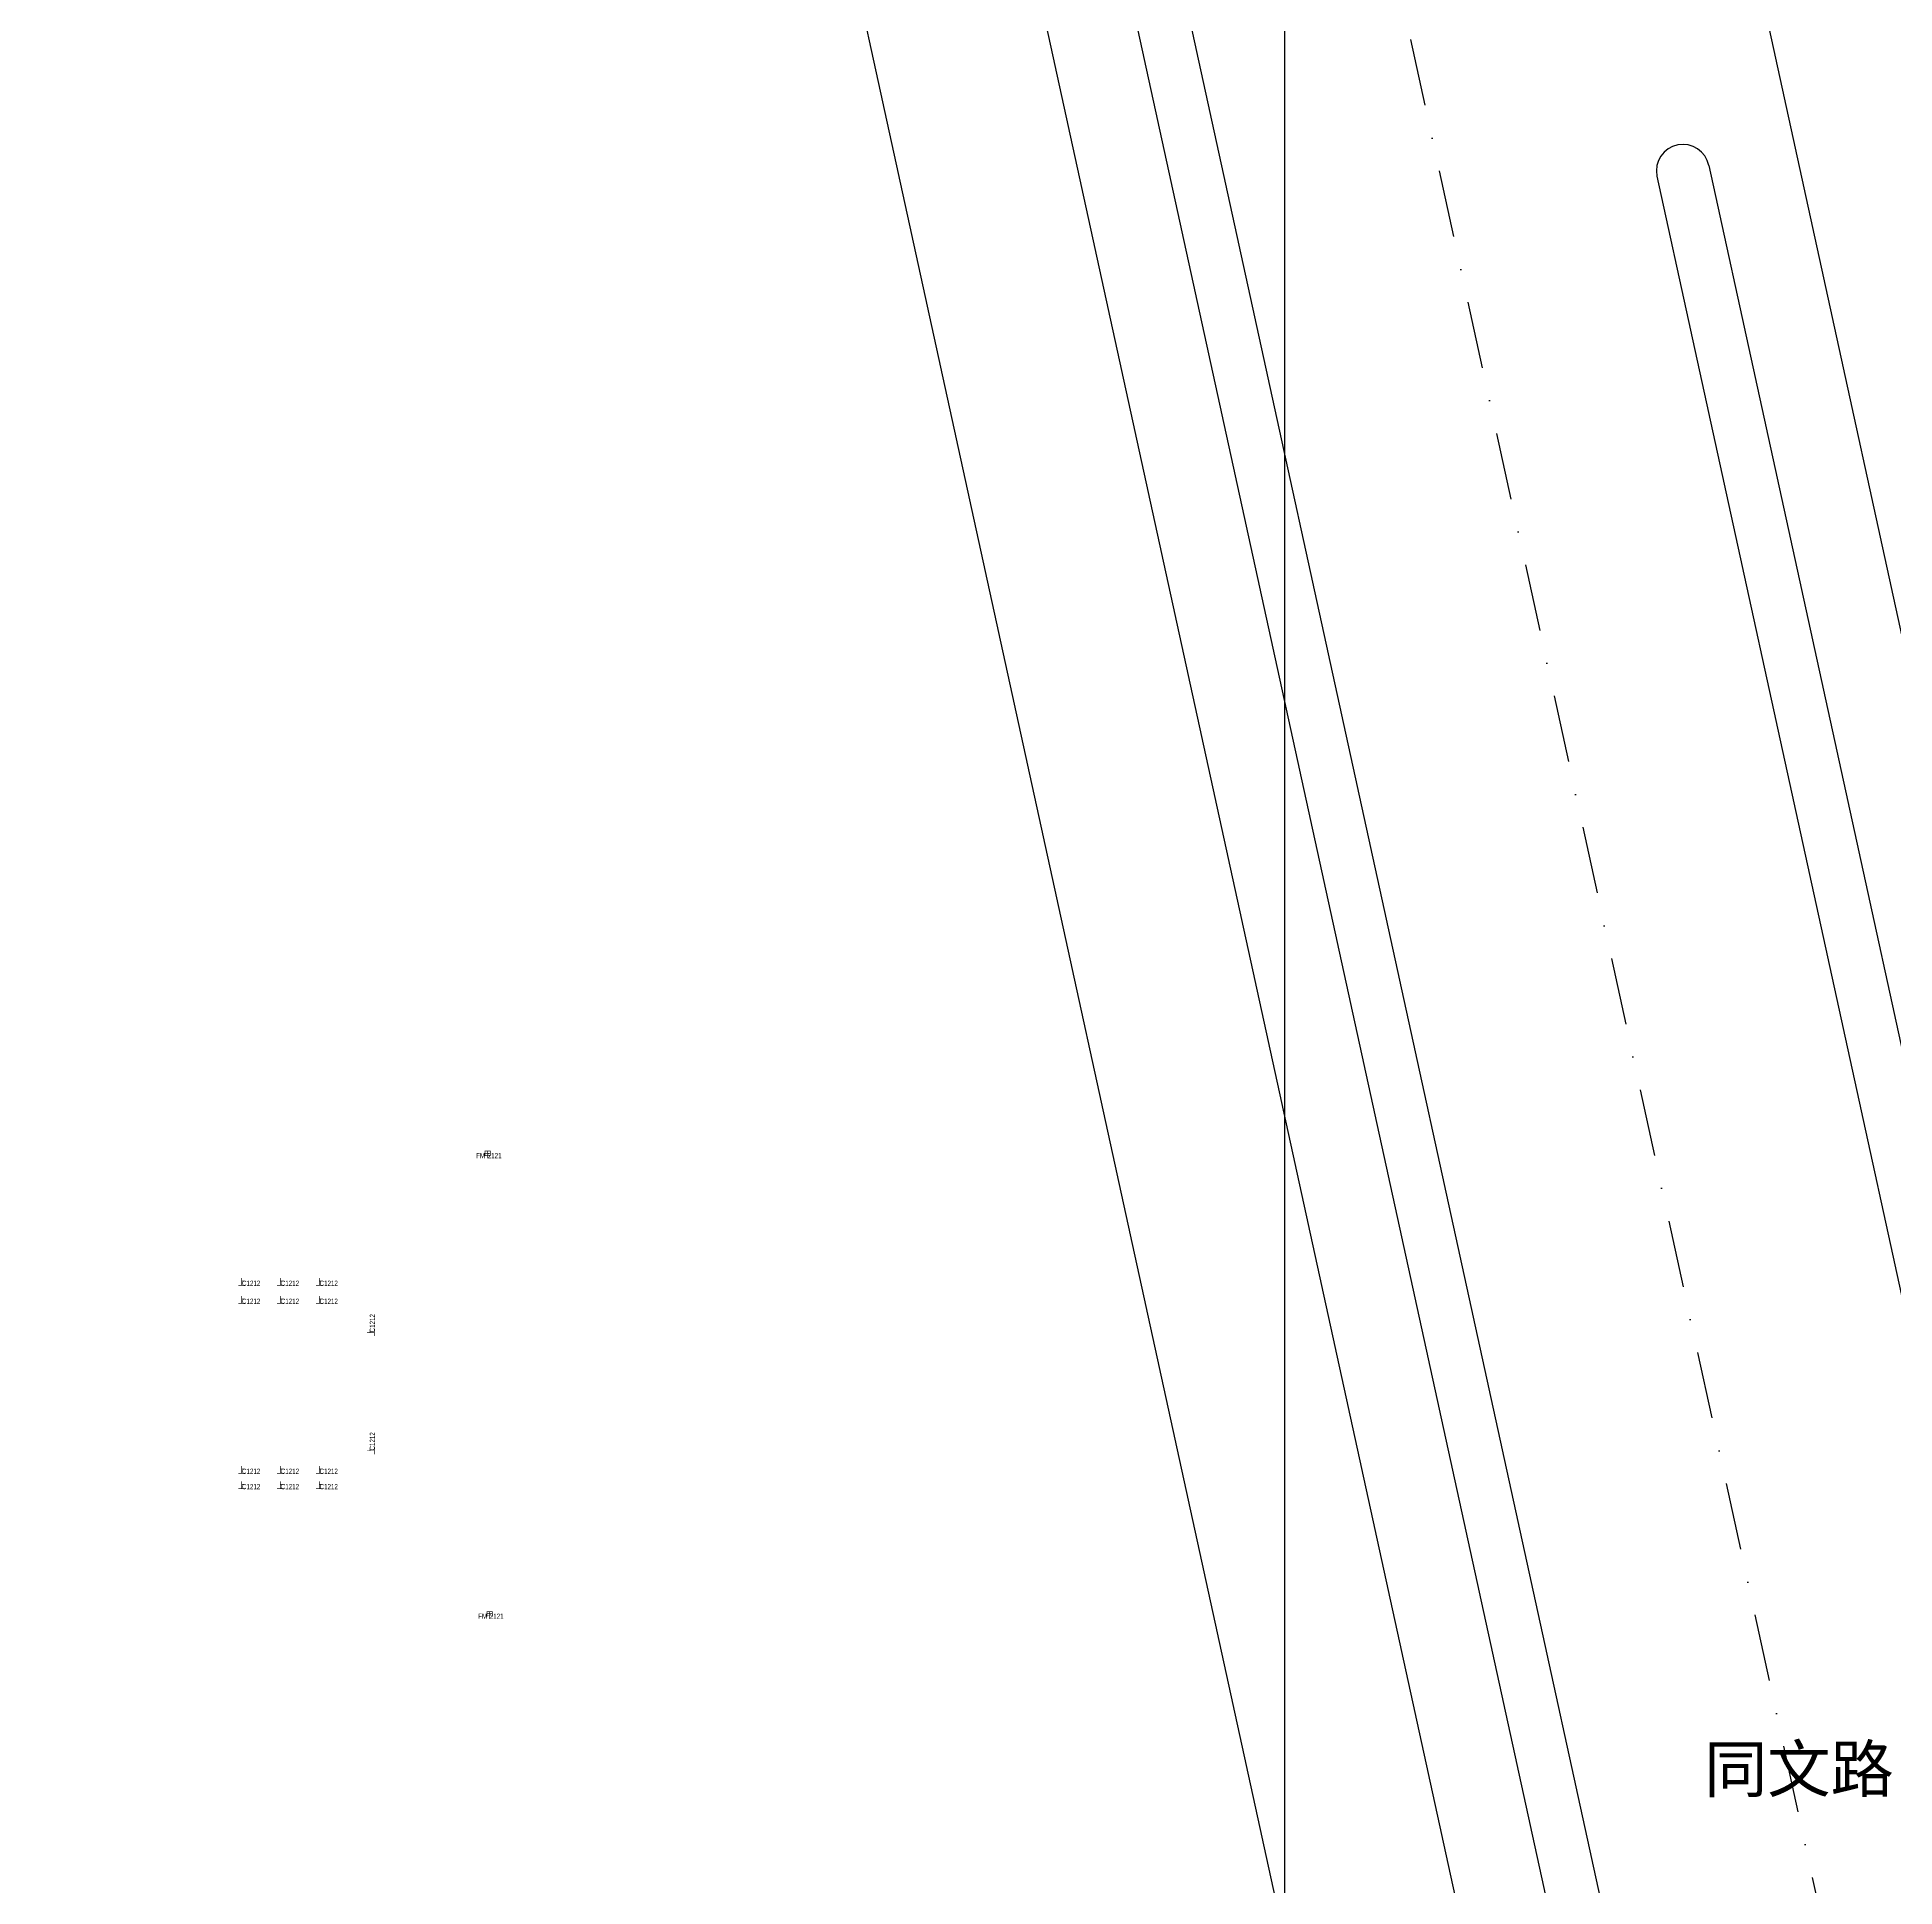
# Model space of a CAD drawing. Extents: x -24961 to 905641, y -154323 to 635957.
# Drawn here: x 184123 to 289493, y 298319 to 403211 of the extents above; entities that cross this region are included whole.
import ezdxf

# ---------------------------------------------------------------- set-up
doc = ezdxf.new("R2010")
doc.units = 0
doc.header["$LTSCALE"] = 1000
doc.header["$MEASUREMENT"] = 0
doc.linetypes.add('DASHDOT', pattern=[25.4, 12.7, -6.35, 0, -6.35])
for name, color, linetype in [('DOOR_FIRE_TEXT', 7, 'Continuous'), ('PUB_TEXT', 7, 'Continuous'), ('PUB_TITLE', 4, 'Continuous'), ('RD-侧石线', 162, 'Continuous'), ('Red Line$0$RD-红线', 7, 'Continuous'), ('Red Line$0$RD-绿线', 3, 'Continuous'), ('WINDOW_TEXT', 7, 'Continuous'), ('道路中心线', 1, 'DASHDOT')]:
    doc.layers.add(name, color=color, linetype=linetype)
doc.styles.add('_TCH_WINDOW', font='JZFZ_ENA', dxfattribs={"width": 0.7, "height": 3.5, "bigfont": 'JZFZ_CNB'})
doc.styles.add('黑体', font='simhei.ttf')

msp = doc.modelspace()

# ---------------------------------------------------------------- linework, layer by layer
at = {"layer": 'PUB_TITLE'}
msp.add_lwpolyline([(254869.9, 157138.3), (725718.5, 157138.5), (725718.4, 490177.8), (254869.8, 490177.6)], close=True, dxfattribs=at)
at = {"layer": 'RD-侧石线'}
msp.add_lwpolyline([(277415.7, 239017.3), (194359.5, 618956.6)], dxfattribs=at)
msp.add_lwpolyline([(665032.8, 359103.3), (662344, 376395.5), (654661.6, 425801.7, 0.37938081), (634221.5, 442717.3), (532158.7, 439257.5), (512669.9, 438596.9), (393867.5, 434569.7), (374379.2, 433909.1), (300468.2, 431403.7, 0.46838054), (281607.2, 407143.8), (299066.1, 327278.4), (305117.7, 299595.4), (320694.4, 228340.3, 0.35249367), (345117.6, 208679.3), (527055.3, 208679.4), (549551.4, 208679.4), (665072.5, 208679.4, 0.46015306), (684835, 231752.5)], format="xyb", close=True, dxfattribs=at)
at = {"layer": 'Red Line$0$RD-红线', "linetype": 'ByBlock'}
msp.add_lwpolyline([(267646.2, 236882.6), (184123.4, 618956.6)], dxfattribs=at)
at = {"layer": 'Red Line$0$RD-绿线', "ltscale": 5, "flags": 128}
for points in [[(199477.6, 618956.6), (283404, 235036.6)], [(202548.5, 618956.6), (286334.8, 235677.2)], [(275999.4, 395336.6), (312671.3, 227581.7)], [(278941.7, 395924.7), (315602.1, 228222.4)]]:
    msp.add_lwpolyline(points, dxfattribs=at)
at = {"layer": 'Red Line$0$RD-绿线'}
msp.add_lwpolyline([(278941.7, 395924.7, 1), (275999.4, 395336.6)], format="xyb", dxfattribs=at)
at = {"layer": '道路中心线', "ltscale": 0.3}
msp.add_lwpolyline([(214831.8, 618956.6), (307034, 197179.2)], dxfattribs=at)

# ---------------------------------------------------------------- texts
at = {"layer": 'DOOR_FIRE_TEXT', "style": '_TCH_WINDOW', "width": 0.705882}
for s, p in [('FM', (209024.3, 339635.9)), ('2121', (209682.6, 339635.9)), ('FM', (209139.8, 313517.7)), ('2121', (209798.1, 313517.7))]:
    msp.add_text(s, height=297.5, dxfattribs=at).set_placement(p)
at = {"layer": 'DOOR_FIRE_TEXT', "style": '_TCH_WINDOW'}
for p in [(209444.3, 339635.9), (209559.8, 313517.7)]:
    msp.add_text('甲', height=357.4, dxfattribs=at).set_placement(p)
at = {"layer": 'PUB_TEXT', "style": '黑体'}
msp.add_text('同文路', height=2628.69, rotation=0.000024, dxfattribs=at).set_placement((278673.8, 303694.5))
at = {"layer": 'WINDOW_TEXT', "style": '_TCH_WINDOW'}
for rotation, p in [(360, (195507.2, 332398.6)), (360, (197707.2, 332398.6)), (360, (199907.2, 332398.6)), (360, (195507.2, 331376.1)), (360, (197707.2, 331376.1)), (360, (199907.2, 331376.1)), (90, (203284.4, 329526.8)), (90, (203284.4, 322826.8))]:
    msp.add_text('上', height=357.4, rotation=rotation, dxfattribs=at).set_placement(p)
at = {"layer": 'WINDOW_TEXT', "style": '_TCH_WINDOW', "width": 0.705882}
for rotation, p in [(360, (195745.5, 332398.6)), (360, (197945.5, 332398.6)), (360, (200145.5, 332398.6)), (360, (195745.5, 331376.1)), (360, (197945.5, 331376.1)), (360, (200145.5, 331376.1)), (90, (203284.4, 329765.1)), (90, (203284.4, 323065.1))]:
    msp.add_text('C1212', height=297.5, rotation=rotation, dxfattribs=at).set_placement(p)
at = {"layer": 'WINDOW_TEXT', "style": '_TCH_WINDOW'}
for p in [(195507.2, 321735.9), (197707.2, 321735.9), (199907.2, 321735.9), (195507.2, 320865.8), (197707.2, 320865.8), (199907.2, 320865.8)]:
    msp.add_text('上', height=357.4, dxfattribs=at).set_placement(p)
at = {"layer": 'WINDOW_TEXT', "style": '_TCH_WINDOW', "width": 0.705882}
for p in [(195745.5, 321735.9), (197945.5, 321735.9), (200145.5, 321735.9), (195745.5, 320865.8), (197945.5, 320865.8), (200145.5, 320865.8)]:
    msp.add_text('C1212', height=297.5, dxfattribs=at).set_placement(p)

doc.saveas('drawing.dxf')
